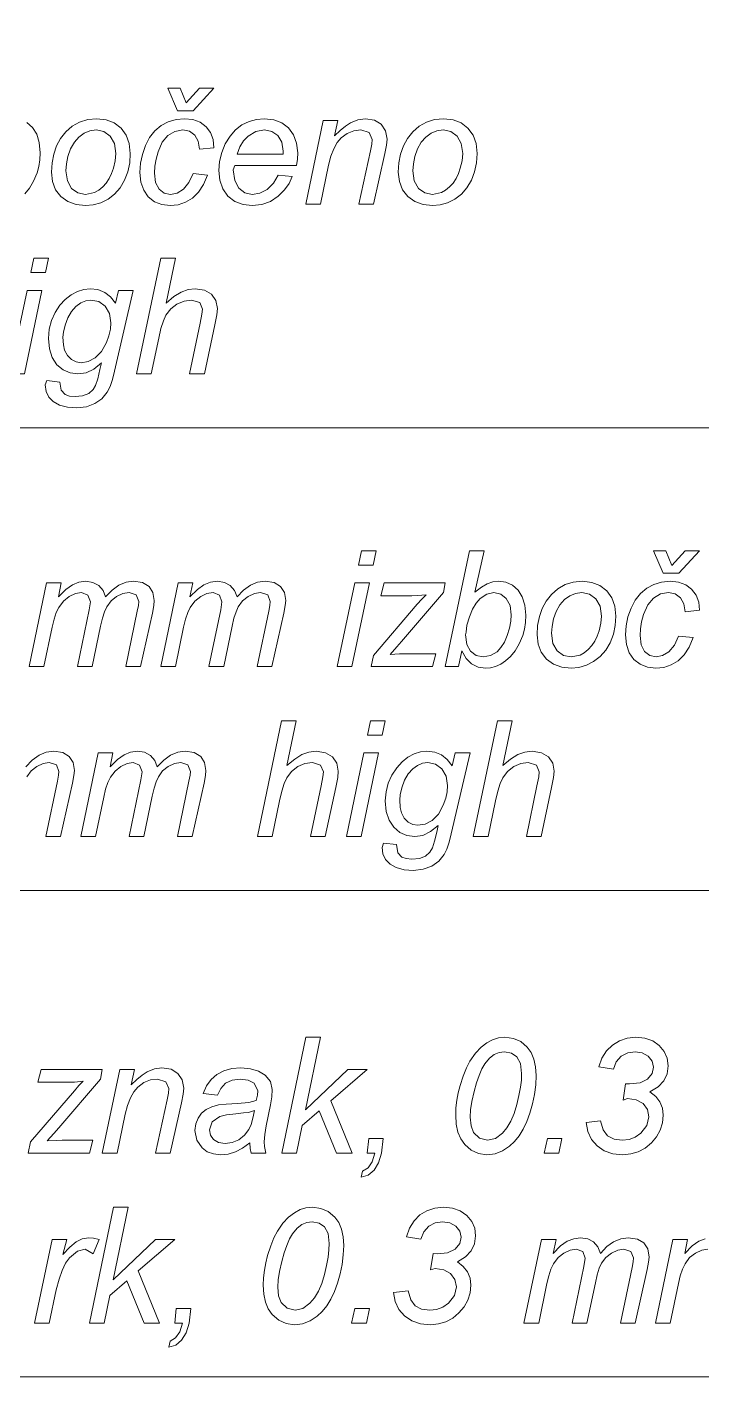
# Model space of a CAD drawing. Extents: x 0 to 297, y 0 to 420.
# Drawn here: x 209.24 to 226.72, y 92.92 to 127.89 of the extents above; entities that cross this region are included whole.
import ezdxf

# ---------------------------------------------------------------- set-up
doc = ezdxf.new("R2010")
doc.units = 0

msp = doc.modelspace()

# ---------------------------------------------------------------- linework, layer by layer
at = {"lineweight": 13}
for points in [[(224.248, 151.183), (231.039, 117.505), (174.046, 117.505)], [(234.624, 150.227), (245.128, 105.524), (168.253, 105.524)], [(250.785, 150.323), (264.305, 92.924), (191.471, 92.924)], [(209.235, 125.412), (209.381, 125.287), (209.492, 125.114), (209.56, 124.896), (209.582, 124.632), (209.573, 124.447), (209.546, 124.273), (209.502, 124.109), (209.412, 123.891), (209.304, 123.711), (209.184, 123.566)], [(209.208, 108.723), (209.376, 108.901), (209.552, 109.027), (209.737, 109.103), (209.932, 109.128), (210.166, 109.096), (210.334, 108.998), (210.435, 108.841), (210.468, 108.632), (210.456, 108.5), (210.419, 108.304), (210.111, 106.92), (209.73, 106.92), (210.028, 108.356), (210.057, 108.507), (210.066, 108.607), (210.001, 108.775), (209.818, 108.837), (209.658, 108.811), (209.495, 108.736), (209.349, 108.619), (209.239, 108.471)], [(226.867, 96.236), (226.712, 96.211), (226.549, 96.135), (226.398, 96.015), (226.278, 95.854), (226.212, 95.717), (226.155, 95.546), (226.106, 95.341), (225.894, 94.32), (225.512, 94.32), (225.963, 96.486), (226.344, 96.486), (226.269, 96.124), (226.462, 96.318), (226.633, 96.441), (226.8, 96.506)]]:
    msp.add_lwpolyline(points, dxfattribs=at)
for points in [[(214.082, 126.303), (213.543, 125.72), (213.135, 125.72), (212.885, 126.303), (213.207, 126.303), (213.364, 125.926), (213.707, 126.303)], [(209.874, 124.127), (209.889, 124.371), (209.933, 124.597), (210.007, 124.806), (210.111, 124.997), (210.245, 125.171), (210.41, 125.32), (210.599, 125.427), (210.812, 125.49), (211.049, 125.512), (211.292, 125.485), (211.501, 125.404), (211.677, 125.269), (211.809, 125.087), (211.889, 124.869), (211.915, 124.612), (211.899, 124.37), (211.849, 124.14), (211.765, 123.922), (211.651, 123.725), (211.509, 123.562), (211.338, 123.432), (211.15, 123.337), (210.956, 123.281), (210.755, 123.262), (210.514, 123.289), (210.297, 123.369), (210.115, 123.499), (209.982, 123.673), (209.901, 123.885)], [(210.249, 124.166), (210.285, 123.901), (210.393, 123.709), (210.556, 123.592), (210.758, 123.553), (210.988, 123.601), (211.098, 123.66), (211.2, 123.744), (211.291, 123.847), (211.367, 123.964), (211.43, 124.092), (211.478, 124.23), (211.525, 124.425), (211.54, 124.611), (211.504, 124.868), (211.395, 125.061), (211.232, 125.18), (211.031, 125.22), (210.868, 125.2), (210.721, 125.139), (210.587, 125.038), (210.468, 124.901), (210.37, 124.731), (210.302, 124.536), (210.262, 124.34)], [(213.54, 124.095), (213.915, 124.053), (213.811, 123.809), (213.681, 123.61), (213.525, 123.457), (213.348, 123.348), (213.156, 123.283), (212.949, 123.262), (212.731, 123.287), (212.542, 123.363), (212.382, 123.489), (212.262, 123.66), (212.189, 123.871), (212.165, 124.123), (212.181, 124.357), (212.228, 124.588), (212.307, 124.816), (212.416, 125.025), (212.551, 125.198), (212.714, 125.334), (212.899, 125.433), (213.1, 125.492), (213.318, 125.512), (213.537, 125.489), (213.723, 125.42), (213.876, 125.306), (213.991, 125.154), (214.059, 124.973), (214.082, 124.762), (213.707, 124.72), (213.676, 124.929), (213.587, 125.088), (213.451, 125.187), (213.277, 125.22), (213.069, 125.185), (212.89, 125.08), (212.744, 124.904), (212.633, 124.655), (212.582, 124.467), (212.551, 124.284), (212.54, 124.105), (212.57, 123.864), (212.659, 123.691), (212.793, 123.588), (212.954, 123.553), (213.125, 123.587), (213.289, 123.687), (213.432, 123.856)], [(215.747, 124.053), (216.105, 124.012), (216.03, 123.836), (215.91, 123.667), (215.744, 123.503), (215.544, 123.369), (215.32, 123.288), (215.072, 123.262), (214.838, 123.289), (214.624, 123.372), (214.444, 123.508), (214.313, 123.693), (214.234, 123.919), (214.207, 124.174), (214.226, 124.407), (214.281, 124.635), (214.374, 124.858), (214.497, 125.06), (214.641, 125.224), (214.807, 125.351), (214.989, 125.44), (215.181, 125.494), (215.383, 125.512), (215.628, 125.485), (215.838, 125.406), (216.013, 125.274), (216.144, 125.096), (216.222, 124.88), (216.249, 124.626), (216.241, 124.467), (216.218, 124.303), (214.624, 124.303), (214.582, 124.187), (214.618, 123.915), (214.725, 123.716), (214.884, 123.594), (215.074, 123.553), (215.267, 123.585), (215.456, 123.682), (215.622, 123.839)], [(214.682, 124.595), (215.872, 124.595), (215.874, 124.673), (215.84, 124.907), (215.738, 125.079), (215.583, 125.185), (215.389, 125.22), (215.167, 125.181), (214.966, 125.064), (214.85, 124.943), (214.755, 124.786)], [(216.457, 123.303), (216.909, 125.47), (217.29, 125.47), (217.206, 125.068), (217.349, 125.21), (217.484, 125.323), (217.614, 125.407), (217.805, 125.485), (218.001, 125.512), (218.236, 125.476), (218.414, 125.368), (218.526, 125.201), (218.564, 124.985), (218.55, 124.831), (218.507, 124.607), (218.214, 123.303), (217.832, 123.303), (218.133, 124.68), (218.167, 124.854), (218.178, 124.977), (218.103, 125.153), (217.886, 125.22), (217.702, 125.197), (217.532, 125.129), (217.376, 125.014), (217.272, 124.893), (217.183, 124.735), (217.108, 124.54), (217.048, 124.309), (216.839, 123.303)], [(218.855, 124.127), (218.87, 124.371), (218.915, 124.597), (218.989, 124.806), (219.093, 124.997), (219.227, 125.171), (219.392, 125.32), (219.581, 125.427), (219.794, 125.49), (220.031, 125.512), (220.273, 125.485), (220.483, 125.404), (220.659, 125.269), (220.791, 125.087), (220.871, 124.869), (220.897, 124.612), (220.88, 124.37), (220.83, 124.14), (220.747, 123.922), (220.633, 123.725), (220.491, 123.562), (220.32, 123.432), (220.132, 123.337), (219.937, 123.281), (219.736, 123.262), (219.496, 123.289), (219.279, 123.369), (219.097, 123.499), (218.964, 123.673), (218.883, 123.885)], [(219.23, 124.166), (219.266, 123.901), (219.374, 123.709), (219.538, 123.592), (219.74, 123.553), (219.97, 123.601), (220.08, 123.66), (220.182, 123.744), (220.273, 123.847), (220.349, 123.964), (220.411, 124.092), (220.46, 124.23), (220.507, 124.425), (220.522, 124.611), (220.486, 124.868), (220.377, 125.061), (220.214, 125.18), (220.012, 125.22), (219.85, 125.2), (219.702, 125.139), (219.569, 125.038), (219.45, 124.901), (219.352, 124.731), (219.284, 124.536), (219.244, 124.34)], [(209.337, 121.526), (209.415, 121.901), (209.797, 121.901), (209.719, 121.526)], [(212.077, 118.901), (212.702, 121.901), (213.083, 121.901), (212.841, 120.739), (213.042, 120.909), (213.229, 121.023), (213.411, 121.088), (213.598, 121.109), (213.84, 121.074), (214.021, 120.967), (214.134, 120.803), (214.172, 120.593), (214.155, 120.431), (214.105, 120.174), (213.833, 118.901), (213.452, 118.901), (213.726, 120.216), (213.77, 120.449), (213.785, 120.576), (213.712, 120.75), (213.501, 120.817), (213.307, 120.791), (213.122, 120.712), (212.961, 120.586), (212.839, 120.422), (212.773, 120.274), (212.71, 120.076), (212.652, 119.828), (212.458, 118.901)], [(208.79, 118.901), (209.242, 121.067), (209.623, 121.067), (209.172, 118.901)], [(209.755, 118.734), (210.092, 118.692), (210.122, 118.479), (210.23, 118.368), (210.343, 118.33), (210.484, 118.317), (210.682, 118.337), (210.839, 118.396), (210.956, 118.495), (211.017, 118.606), (211.075, 118.778), (211.13, 119.013), (211.166, 119.189), (210.972, 119.029), (210.77, 118.933), (210.56, 118.901), (210.355, 118.928), (210.174, 119.008), (210.016, 119.142), (209.894, 119.325), (209.821, 119.552), (209.797, 119.824), (209.816, 120.06), (209.874, 120.283), (209.97, 120.493), (210.093, 120.68), (210.231, 120.833), (210.383, 120.953), (210.545, 121.04), (210.709, 121.092), (210.877, 121.109), (211.077, 121.086), (211.253, 121.015), (211.404, 120.898), (211.531, 120.733), (211.609, 121.067), (211.993, 121.067), (211.504, 118.974), (211.452, 118.759), (211.39, 118.579), (211.319, 118.433), (211.181, 118.261), (210.999, 118.133), (210.779, 118.052), (210.527, 118.026), (210.287, 118.043), (210.083, 118.097), (209.92, 118.184), (209.805, 118.304), (209.736, 118.451), (209.714, 118.618)], [(210.172, 119.853), (210.183, 119.657), (210.215, 119.517), (210.29, 119.377), (210.391, 119.275), (210.511, 119.213), (210.645, 119.192), (210.827, 119.224), (211.008, 119.32), (211.172, 119.483), (211.301, 119.716), (211.363, 119.892), (211.4, 120.063), (211.413, 120.228), (211.375, 120.47), (211.264, 120.658), (211.097, 120.777), (210.895, 120.817), (210.762, 120.799), (210.632, 120.744), (210.509, 120.653), (210.395, 120.523), (210.298, 120.359), (210.228, 120.167), (210.186, 119.985)], [(217.82, 113.948), (217.899, 114.323), (218.28, 114.323), (218.202, 113.948)], [(220.072, 111.323), (220.697, 114.323), (221.078, 114.323), (220.839, 113.246), (221.005, 113.38), (221.155, 113.467), (221.3, 113.515), (221.451, 113.531), (221.64, 113.506), (221.808, 113.431), (221.954, 113.306), (222.065, 113.133), (222.133, 112.915), (222.155, 112.651), (222.146, 112.466), (222.119, 112.292), (222.075, 112.128), (221.985, 111.91), (221.877, 111.73), (221.757, 111.585), (221.633, 111.472), (221.505, 111.388), (221.375, 111.328), (221.245, 111.293), (221.121, 111.281), (220.923, 111.308), (220.751, 111.391), (220.608, 111.53), (220.501, 111.727), (220.411, 111.323)], [(226.655, 114.323), (226.116, 113.739), (225.708, 113.739), (225.458, 114.323), (225.78, 114.323), (225.937, 113.945), (226.28, 114.323)], [(209.297, 111.323), (209.747, 113.489), (210.128, 113.489), (210.053, 113.127), (210.246, 113.321), (210.417, 113.444), (210.584, 113.509), (210.765, 113.531), (210.948, 113.504), (211.099, 113.424), (211.21, 113.296), (211.275, 113.126), (211.443, 113.303), (211.619, 113.43), (211.804, 113.506), (211.999, 113.531), (212.233, 113.498), (212.401, 113.4), (212.502, 113.243), (212.535, 113.034), (212.523, 112.903), (212.486, 112.707), (212.178, 111.323), (211.797, 111.323), (212.095, 112.759), (212.124, 112.909), (212.134, 113.01), (212.068, 113.178), (211.885, 113.239), (211.725, 113.214), (211.562, 113.138), (211.416, 113.022), (211.306, 112.873), (211.248, 112.744), (211.195, 112.576), (211.147, 112.369), (210.928, 111.323), (210.547, 111.323), (210.851, 112.789), (210.884, 113.002), (210.819, 113.174), (210.652, 113.239), (210.496, 113.214), (210.333, 113.138), (210.182, 113.018), (210.062, 112.857), (209.997, 112.72), (209.94, 112.549), (209.891, 112.344), (209.678, 111.323)], [(212.702, 111.323), (213.152, 113.489), (213.533, 113.489), (213.458, 113.127), (213.651, 113.321), (213.822, 113.444), (213.989, 113.509), (214.17, 113.531), (214.353, 113.504), (214.504, 113.424), (214.615, 113.296), (214.68, 113.126), (214.848, 113.303), (215.024, 113.43), (215.209, 113.506), (215.404, 113.531), (215.638, 113.498), (215.806, 113.4), (215.907, 113.243), (215.94, 113.034), (215.928, 112.903), (215.891, 112.707), (215.583, 111.323), (215.202, 111.323), (215.5, 112.759), (215.529, 112.909), (215.538, 113.01), (215.473, 113.178), (215.29, 113.239), (215.13, 113.214), (214.967, 113.138), (214.821, 113.022), (214.711, 112.873), (214.653, 112.744), (214.6, 112.576), (214.551, 112.369), (214.333, 111.323), (213.952, 111.323), (214.256, 112.789), (214.288, 113.002), (214.224, 113.174), (214.057, 113.239), (213.901, 113.214), (213.738, 113.138), (213.587, 113.018), (213.467, 112.857), (213.402, 112.72), (213.345, 112.549), (213.296, 112.344), (213.083, 111.323)], [(217.274, 111.323), (217.725, 113.489), (218.106, 113.489), (217.655, 111.323)], [(218.155, 111.323), (218.214, 111.614), (219.347, 112.938), (219.464, 113.07), (219.573, 113.183), (219.35, 113.163), (219.201, 113.156), (218.405, 113.156), (218.488, 113.489), (220.072, 113.489), (220.024, 113.239), (218.941, 111.974), (218.818, 111.833), (218.645, 111.638), (218.885, 111.651), (219.035, 111.656), (219.822, 111.656), (219.738, 111.323)], [(222.447, 112.146), (222.462, 112.39), (222.506, 112.616), (222.58, 112.825), (222.684, 113.016), (222.818, 113.19), (222.983, 113.339), (223.172, 113.446), (223.385, 113.51), (223.622, 113.531), (223.865, 113.504), (224.074, 113.423), (224.25, 113.288), (224.382, 113.107), (224.462, 112.888), (224.488, 112.631), (224.472, 112.389), (224.422, 112.159), (224.338, 111.941), (224.224, 111.744), (224.082, 111.581), (223.911, 111.451), (223.723, 111.357), (223.529, 111.3), (223.328, 111.281), (223.087, 111.308), (222.87, 111.388), (222.688, 111.518), (222.555, 111.692), (222.474, 111.904)], [(226.113, 112.114), (226.488, 112.073), (226.384, 111.828), (226.254, 111.629), (226.098, 111.476), (225.921, 111.368), (225.729, 111.303), (225.522, 111.281), (225.304, 111.306), (225.115, 111.382), (224.955, 111.508), (224.835, 111.679), (224.762, 111.891), (224.738, 112.142), (224.754, 112.376), (224.801, 112.607), (224.88, 112.836), (224.989, 113.044), (225.124, 113.217), (225.287, 113.353), (225.472, 113.452), (225.673, 113.511), (225.891, 113.531), (226.11, 113.508), (226.296, 113.439), (226.449, 113.325), (226.564, 113.173), (226.632, 112.992), (226.655, 112.781), (226.28, 112.739), (226.249, 112.949), (226.16, 113.107), (226.024, 113.206), (225.85, 113.239), (225.642, 113.204), (225.463, 113.099), (225.317, 112.923), (225.206, 112.674), (225.155, 112.486), (225.124, 112.303), (225.113, 112.125), (225.143, 111.883), (225.232, 111.711), (225.366, 111.607), (225.527, 111.573), (225.698, 111.606), (225.862, 111.706), (226.005, 111.875)], [(220.609, 112.212), (220.594, 112.145), (220.627, 111.898), (220.726, 111.719), (220.874, 111.609), (221.055, 111.573), (221.241, 111.606), (221.411, 111.708), (221.512, 111.816), (221.601, 111.957), (221.676, 112.132), (221.734, 112.319), (221.768, 112.496), (221.78, 112.663), (221.748, 112.906), (221.651, 113.088), (221.507, 113.201), (221.332, 113.239), (221.144, 113.201), (220.972, 113.085), (220.869, 112.964), (220.777, 112.806), (220.698, 112.612), (220.631, 112.392)], [(222.822, 112.185), (222.858, 111.92), (222.966, 111.728), (223.129, 111.611), (223.331, 111.573), (223.561, 111.62), (223.671, 111.679), (223.773, 111.763), (223.864, 111.866), (223.94, 111.983), (224.003, 112.111), (224.052, 112.249), (224.098, 112.444), (224.113, 112.63), (224.077, 112.888), (223.969, 113.08), (223.805, 113.199), (223.604, 113.239), (223.441, 113.219), (223.294, 113.158), (223.16, 113.058), (223.041, 112.92), (222.943, 112.75), (222.875, 112.556), (222.835, 112.359)], [(215.206, 106.92), (215.831, 109.92), (216.213, 109.92), (215.971, 108.758), (216.172, 108.928), (216.358, 109.042), (216.541, 109.107), (216.728, 109.128), (216.97, 109.093), (217.151, 108.986), (217.264, 108.822), (217.301, 108.612), (217.285, 108.45), (217.235, 108.193), (216.962, 106.92), (216.581, 106.92), (216.856, 108.235), (216.9, 108.468), (216.915, 108.595), (216.842, 108.769), (216.631, 108.837), (216.437, 108.81), (216.252, 108.731), (216.091, 108.605), (215.969, 108.441), (215.903, 108.293), (215.84, 108.095), (215.781, 107.848), (215.588, 106.92)], [(218.057, 109.545), (218.135, 109.92), (218.516, 109.92), (218.438, 109.545)], [(220.796, 106.92), (221.421, 109.92), (221.803, 109.92), (221.561, 108.758), (221.762, 108.928), (221.948, 109.042), (222.13, 109.107), (222.318, 109.128), (222.56, 109.093), (222.741, 108.986), (222.854, 108.822), (222.891, 108.612), (222.875, 108.45), (222.825, 108.193), (222.552, 106.92), (222.171, 106.92), (222.445, 108.235), (222.49, 108.468), (222.505, 108.595), (222.432, 108.769), (222.221, 108.837), (222.027, 108.81), (221.842, 108.731), (221.68, 108.605), (221.559, 108.441), (221.492, 108.293), (221.43, 108.095), (221.371, 107.848), (221.178, 106.92)], [(210.635, 106.92), (211.085, 109.087), (211.466, 109.087), (211.391, 108.725), (211.584, 108.918), (211.755, 109.041), (211.922, 109.106), (212.103, 109.128), (212.286, 109.102), (212.437, 109.021), (212.548, 108.894), (212.613, 108.723), (212.781, 108.901), (212.957, 109.027), (213.142, 109.103), (213.337, 109.128), (213.571, 109.096), (213.739, 108.998), (213.84, 108.841), (213.873, 108.632), (213.861, 108.5), (213.824, 108.304), (213.516, 106.92), (213.135, 106.92), (213.433, 108.356), (213.462, 108.507), (213.471, 108.607), (213.406, 108.775), (213.223, 108.837), (213.063, 108.811), (212.9, 108.736), (212.753, 108.619), (212.644, 108.471), (212.586, 108.342), (212.533, 108.174), (212.484, 107.966), (212.266, 106.92), (211.885, 106.92), (212.189, 108.387), (212.221, 108.6), (212.157, 108.771), (211.99, 108.837), (211.834, 108.811), (211.671, 108.736), (211.52, 108.615), (211.4, 108.455), (211.335, 108.318), (211.277, 108.147), (211.229, 107.941), (211.016, 106.92)], [(218.475, 106.753), (218.812, 106.712), (218.842, 106.498), (218.95, 106.387), (219.062, 106.349), (219.204, 106.337), (219.402, 106.356), (219.559, 106.416), (219.675, 106.514), (219.736, 106.625), (219.794, 106.798), (219.849, 107.033), (219.885, 107.208), (219.692, 107.048), (219.49, 106.952), (219.279, 106.92), (219.075, 106.947), (218.893, 107.027), (218.735, 107.161), (218.614, 107.344), (218.541, 107.571), (218.516, 107.843), (218.536, 108.079), (218.593, 108.302), (218.69, 108.512), (218.813, 108.699), (218.951, 108.852), (219.103, 108.973), (219.264, 109.059), (219.429, 109.111), (219.596, 109.128), (219.796, 109.105), (219.972, 109.034), (220.123, 108.917), (220.25, 108.753), (220.329, 109.087), (220.713, 109.087), (220.223, 106.993), (220.172, 106.779), (220.11, 106.598), (220.038, 106.452), (219.901, 106.28), (219.719, 106.152), (219.499, 106.072), (219.247, 106.045), (219.007, 106.063), (218.802, 106.116), (218.64, 106.203), (218.524, 106.324), (218.456, 106.47), (218.433, 106.637)], [(217.51, 106.92), (217.962, 109.087), (218.343, 109.087), (217.891, 106.92)], [(218.891, 107.872), (218.902, 107.676), (218.934, 107.536), (219.009, 107.396), (219.11, 107.295), (219.231, 107.232), (219.364, 107.212), (219.546, 107.244), (219.728, 107.34), (219.891, 107.502), (220.02, 107.735), (220.082, 107.911), (220.12, 108.082), (220.132, 108.247), (220.095, 108.489), (219.983, 108.677), (219.816, 108.797), (219.615, 108.837), (219.481, 108.818), (219.352, 108.764), (219.229, 108.672), (219.114, 108.542), (219.018, 108.379), (218.948, 108.186), (218.906, 108.004)], [(215.84, 98.722), (216.461, 101.722), (216.842, 101.722), (216.454, 99.843), (217.548, 100.889), (218.048, 100.889), (217.104, 100.073), (217.658, 98.722), (217.256, 98.722), (216.807, 99.816), (216.369, 99.435), (216.221, 98.722)], [(220.34, 99.709), (220.347, 99.898), (220.368, 100.09), (220.404, 100.283), (220.454, 100.477), (220.533, 100.719), (220.618, 100.927), (220.708, 101.101), (220.85, 101.309), (220.998, 101.466), (221.147, 101.581), (221.293, 101.66), (221.446, 101.707), (221.615, 101.722), (221.833, 101.694), (222.025, 101.609), (222.192, 101.468), (222.293, 101.327), (222.365, 101.158), (222.409, 100.96), (222.423, 100.735), (222.413, 100.488), (222.383, 100.244), (222.333, 100), (222.263, 99.757), (222.181, 99.54), (222.088, 99.345), (221.983, 99.173), (221.865, 99.024), (221.736, 98.898), (221.556, 98.777), (221.359, 98.705), (221.146, 98.681), (220.931, 98.71), (220.741, 98.797), (220.573, 98.944), (220.471, 99.09), (220.398, 99.266), (220.354, 99.473)], [(223.715, 99.514), (224.09, 99.556), (224.157, 99.325), (224.275, 99.171), (224.441, 99.085), (224.651, 99.056), (224.83, 99.076), (224.991, 99.137), (225.136, 99.24), (225.289, 99.437), (225.34, 99.662), (225.303, 99.851), (225.191, 100.004), (225.017, 100.105), (224.792, 100.139), (224.675, 100.097), (224.738, 100.52), (224.839, 100.514), (225.114, 100.545), (225.31, 100.64), (225.426, 100.78), (225.465, 100.949), (225.43, 101.104), (225.325, 101.232), (225.169, 101.319), (224.983, 101.347), (224.795, 101.318), (224.626, 101.23), (224.496, 101.088), (224.423, 100.897), (224.048, 100.957), (224.128, 101.182), (224.244, 101.371), (224.397, 101.522), (224.58, 101.633), (224.783, 101.7), (225.008, 101.722), (225.24, 101.699), (225.441, 101.628), (225.61, 101.509), (225.738, 101.357), (225.814, 101.182), (225.84, 100.985), (225.812, 100.773), (225.727, 100.59), (225.58, 100.435), (225.367, 100.31), (225.52, 100.191), (225.628, 100.051), (225.693, 99.888), (225.715, 99.703), (225.696, 99.503), (225.638, 99.316), (225.542, 99.144), (225.407, 98.985), (225.245, 98.852), (225.069, 98.757), (224.878, 98.7), (224.671, 98.681), (224.412, 98.706), (224.188, 98.782), (224, 98.908), (223.855, 99.076), (223.76, 99.278)], [(220.715, 99.655), (220.737, 99.427), (220.805, 99.255), (220.957, 99.105), (221.167, 99.056), (221.368, 99.101), (221.55, 99.236), (221.666, 99.378), (221.767, 99.549), (221.853, 99.75), (221.923, 99.98), (221.978, 100.214), (222.017, 100.426), (222.04, 100.615), (222.048, 100.782), (222.018, 101.04), (221.927, 101.214), (221.787, 101.314), (221.607, 101.347), (221.468, 101.33), (221.339, 101.277), (221.216, 101.182), (221.099, 101.036), (221.021, 100.901), (220.947, 100.735), (220.88, 100.54), (220.817, 100.315), (220.76, 100.06), (220.726, 99.84)], [(209.275, 98.722), (209.334, 99.014), (210.467, 100.338), (210.584, 100.47), (210.693, 100.582), (210.47, 100.562), (210.32, 100.556), (209.525, 100.556), (209.608, 100.889), (211.191, 100.889), (211.143, 100.639), (210.061, 99.373), (209.938, 99.232), (209.765, 99.037), (210.005, 99.051), (210.154, 99.056), (210.941, 99.056), (210.858, 98.722)], [(211.191, 98.722), (211.643, 100.889), (212.025, 100.889), (211.941, 100.487), (212.083, 100.628), (212.219, 100.742), (212.348, 100.826), (212.54, 100.904), (212.736, 100.931), (212.97, 100.895), (213.148, 100.787), (213.261, 100.619), (213.298, 100.404), (213.284, 100.25), (213.242, 100.026), (212.948, 98.722), (212.566, 98.722), (212.868, 100.099), (212.902, 100.273), (212.913, 100.395), (212.838, 100.572), (212.62, 100.639), (212.437, 100.616), (212.267, 100.547), (212.111, 100.433), (212.006, 100.312), (211.917, 100.154), (211.842, 99.959), (211.783, 99.727), (211.573, 98.722)], [(215.007, 98.991), (214.818, 98.849), (214.637, 98.753), (214.453, 98.699), (214.257, 98.681), (214.07, 98.7), (213.909, 98.759), (213.773, 98.856), (213.636, 99.057), (213.59, 99.307), (213.61, 99.477), (213.669, 99.627), (213.761, 99.753), (213.879, 99.851), (214.024, 99.923), (214.199, 99.972), (214.401, 99.993), (214.693, 100.01), (214.983, 100.035), (215.177, 100.083), (215.205, 100.221), (215.215, 100.334), (215.123, 100.537), (214.968, 100.613), (214.756, 100.639), (214.549, 100.612), (214.384, 100.531), (214.259, 100.399), (214.173, 100.222), (213.798, 100.264), (213.889, 100.462), (214.008, 100.627), (214.158, 100.759), (214.336, 100.854), (214.544, 100.911), (214.779, 100.931), (215.027, 100.909), (215.238, 100.846), (215.411, 100.739), (215.545, 100.576), (215.59, 100.369), (215.578, 100.183), (215.544, 99.969), (215.434, 99.432), (215.395, 99.2), (215.382, 99.015), (215.392, 98.891), (215.423, 98.722), (215.044, 98.722), (215.022, 98.843)], [(215.128, 99.824), (214.972, 99.778), (214.85, 99.761), (214.652, 99.743), (214.402, 99.711), (214.23, 99.671), (214.032, 99.533), (213.965, 99.323), (213.991, 99.184), (214.071, 99.071), (214.2, 98.997), (214.374, 98.972), (214.553, 98.996), (214.725, 99.068), (214.874, 99.183), (214.985, 99.336), (215.041, 99.466), (215.089, 99.629)], [(218.048, 98.722), (218.09, 99.097), (218.465, 99.097), (218.423, 98.722), (218.344, 98.469), (218.226, 98.279), (218.074, 98.154), (217.892, 98.097), (217.926, 98.258), (218.07, 98.343), (218.176, 98.498), (218.246, 98.722)], [(222.628, 98.722), (222.715, 99.097), (223.09, 99.097), (223.009, 98.722)], [(210.857, 94.32), (211.479, 97.32), (211.86, 97.32), (211.471, 95.44), (212.566, 96.486), (213.066, 96.486), (212.121, 95.67), (212.675, 94.32), (212.273, 94.32), (211.824, 95.413), (211.386, 95.032), (211.239, 94.32)], [(215.357, 95.306), (215.365, 95.496), (215.386, 95.687), (215.422, 95.88), (215.472, 96.074), (215.551, 96.317), (215.635, 96.525), (215.726, 96.698), (215.868, 96.906), (216.015, 97.064), (216.164, 97.178), (216.311, 97.258), (216.464, 97.304), (216.633, 97.32), (216.85, 97.291), (217.042, 97.207), (217.209, 97.066), (217.311, 96.925), (217.383, 96.755), (217.426, 96.558), (217.441, 96.332), (217.431, 96.086), (217.401, 95.841), (217.351, 95.597), (217.281, 95.355), (217.199, 95.137), (217.105, 94.942), (217, 94.77), (216.883, 94.621), (216.754, 94.495), (216.573, 94.375), (216.376, 94.302), (216.163, 94.278), (215.949, 94.307), (215.758, 94.395), (215.591, 94.541), (215.489, 94.687), (215.416, 94.864), (215.372, 95.07)], [(218.732, 95.111), (219.107, 95.153), (219.175, 94.923), (219.293, 94.769), (219.458, 94.682), (219.669, 94.653), (219.847, 94.673), (220.009, 94.735), (220.153, 94.837), (220.306, 95.034), (220.357, 95.259), (220.32, 95.448), (220.209, 95.601), (220.035, 95.703), (219.81, 95.736), (219.692, 95.695), (219.755, 96.118), (219.857, 96.111), (220.132, 96.143), (220.327, 96.237), (220.444, 96.378), (220.482, 96.546), (220.447, 96.701), (220.342, 96.83), (220.187, 96.916), (220.001, 96.945), (219.812, 96.915), (219.644, 96.827), (219.514, 96.685), (219.441, 96.495), (219.066, 96.555), (219.145, 96.78), (219.261, 96.968), (219.415, 97.12), (219.597, 97.231), (219.801, 97.297), (220.025, 97.32), (220.258, 97.296), (220.458, 97.225), (220.627, 97.107), (220.755, 96.954), (220.832, 96.779), (220.857, 96.583), (220.829, 96.371), (220.744, 96.187), (220.598, 96.033), (220.384, 95.907), (220.537, 95.788), (220.646, 95.648), (220.711, 95.486), (220.732, 95.301), (220.713, 95.1), (220.655, 94.914), (220.559, 94.741), (220.425, 94.582), (220.263, 94.449), (220.087, 94.354), (219.895, 94.297), (219.689, 94.278), (219.43, 94.303), (219.206, 94.379), (219.018, 94.505), (218.872, 94.674), (218.777, 94.876)], [(215.732, 95.253), (215.755, 95.024), (215.822, 94.852), (215.974, 94.703), (216.185, 94.653), (216.386, 94.698), (216.567, 94.833), (216.684, 94.975), (216.785, 95.146), (216.871, 95.347), (216.941, 95.578), (216.995, 95.812), (217.035, 96.024), (217.058, 96.213), (217.066, 96.38), (217.036, 96.637), (216.945, 96.812), (216.804, 96.911), (216.625, 96.945), (216.486, 96.927), (216.356, 96.874), (216.234, 96.779), (216.117, 96.633), (216.038, 96.498), (215.965, 96.333), (215.897, 96.138), (215.835, 95.913), (215.778, 95.657), (215.744, 95.437)], [(209.435, 94.32), (209.893, 96.486), (210.275, 96.486), (210.172, 96.094), (210.346, 96.286), (210.511, 96.422), (210.672, 96.501), (210.837, 96.528), (210.96, 96.518), (211.107, 96.486), (210.957, 96.111), (210.747, 96.236), (210.549, 96.179), (210.342, 96.007), (210.241, 95.869), (210.15, 95.686), (210.07, 95.457), (209.999, 95.182), (209.816, 94.32)], [(222.107, 94.32), (222.558, 96.486), (222.939, 96.486), (222.864, 96.124), (223.057, 96.318), (223.228, 96.441), (223.395, 96.506), (223.576, 96.528), (223.759, 96.501), (223.91, 96.421), (224.021, 96.293), (224.086, 96.123), (224.253, 96.301), (224.429, 96.427), (224.615, 96.503), (224.809, 96.528), (225.044, 96.495), (225.212, 96.397), (225.312, 96.241), (225.346, 96.031), (225.333, 95.9), (225.296, 95.704), (224.989, 94.32), (224.607, 94.32), (224.906, 95.756), (224.934, 95.907), (224.944, 96.007), (224.879, 96.175), (224.696, 96.236), (224.536, 96.211), (224.372, 96.135), (224.226, 96.019), (224.117, 95.87), (224.058, 95.741), (224.005, 95.573), (223.957, 95.366), (223.739, 94.32), (223.357, 94.32), (223.661, 95.786), (223.694, 95.999), (223.63, 96.171), (223.462, 96.236), (223.307, 96.211), (223.144, 96.135), (222.993, 96.015), (222.873, 95.854), (222.807, 95.717), (222.75, 95.546), (222.701, 95.341), (222.489, 94.32)], [(213.066, 94.32), (213.107, 94.695), (213.482, 94.695), (213.441, 94.32), (213.362, 94.066), (213.244, 93.876), (213.092, 93.752), (212.91, 93.695), (212.944, 93.855), (213.087, 93.941), (213.194, 94.095), (213.264, 94.32)], [(217.645, 94.32), (217.732, 94.695), (218.107, 94.695), (218.027, 94.32)]]:
    msp.add_lwpolyline(points, close=True, dxfattribs=at)

doc.saveas('drawing.dxf')
